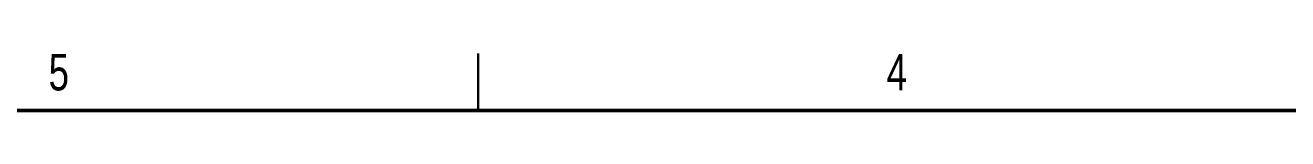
# Model space of a CAD drawing. Header units: millimetres. Extents: x 1 to 2218, y 0 to 860.
# Drawn here: x 483.3 to 693.8, y 850.9 to 860.4 of the extents above; entities that cross this region are included whole.
import ezdxf

# ---------------------------------------------------------------- set-up
doc = ezdxf.new("R2010")
doc.units = ezdxf.units.MM
doc.styles.add('SLDTEXTSTYLE0', font='TXT', dxfattribs={"width": 0.75})

msp = doc.modelspace()

# ---------------------------------------------------------------- linework, layer by layer
at = {"color": 7, "linetype": 'Continuous', "lineweight": 25}
for p, q in [((558.8, 860.42), (558.8, 850.9)), ((558.8, 850.9), (558.8, 860.42))]:
    msp.add_line(p, q, dxfattribs=at)
at = {"color": 7, "linetype": 'Continuous', "lineweight": 50}
msp.add_line((12.7, 850.9), (1104.9, 850.9), dxfattribs=at)

# ---------------------------------------------------------------- texts
at = {"color": 7, "linetype": 'Continuous', "lineweight": 0, "char_height": 6.1, "attachment_point": 2, "style": 'SLDTEXTSTYLE0'}
for s, insert in [('5', (488.89, 860.36)), ('4', (628.59, 860.36))]:
    msp.add_mtext(s, dxfattribs=dict(at, insert=insert))

doc.saveas('drawing.dxf')
